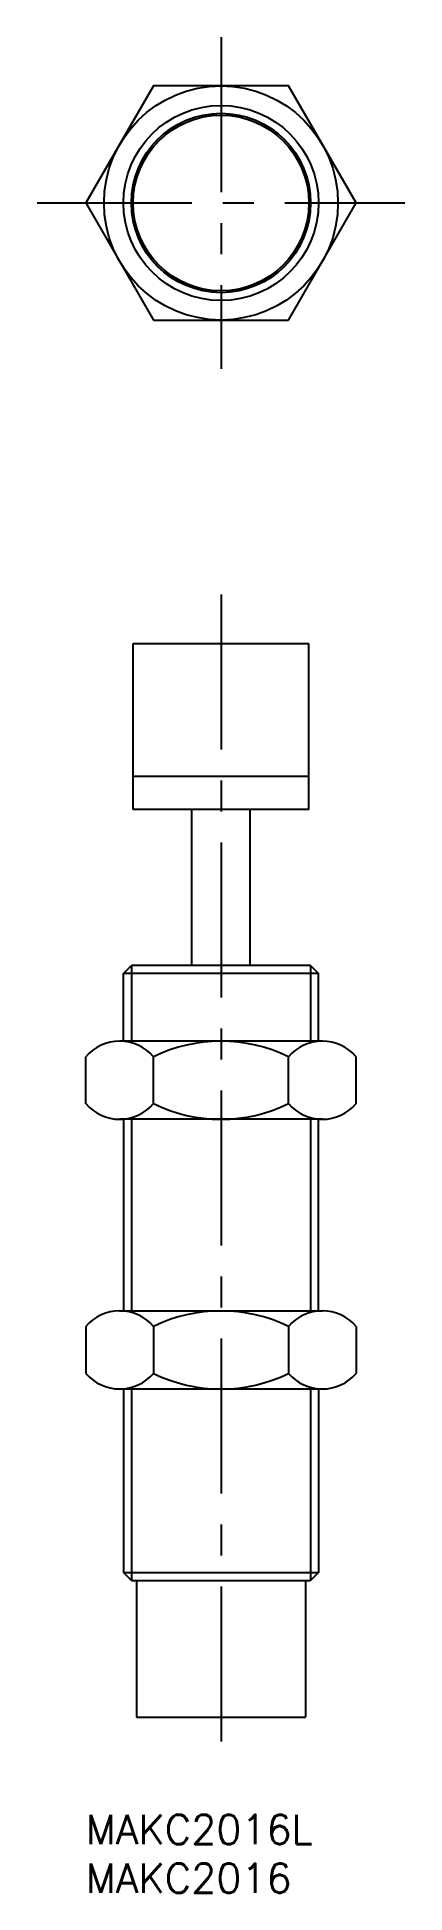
# Model space of a CAD drawing. Extents: x -5 to 33, y -8 to 182.
import ezdxf

# ---------------------------------------------------------------- set-up
doc = ezdxf.new("R2010")
doc.units = 0
doc.header["$LTSCALE"] = 0.5
doc.linetypes.add('CENTER', pattern=[50.8, 31.75, -6.35, 6.35, -6.35])
for name, color, linetype in [('MSM_CENTER', 1, 'CENTER'), ('MSM_CONTINUOUS', 7, 'CONTINUOUS'), ('MSM_NARROW', 5, 'CONTINUOUS'), ('MSM_PART_NUMBER', 7, 'CONTINUOUS')]:
    doc.layers.add(name, color=color, linetype=linetype)
doc.styles.get("Standard").update_dxf_attribs({"font": 'txt.shx', "height": 3, "bigfont": 'bigfont.shx'})

# ---------------------------------------------------------------- blocks, each defined once
blk = doc.blocks.new('*U2')
at = {"layer": 'MSM_PART_NUMBER'}
blk.add_text('MAKC2016L', height=3, dxfattribs=at).set_placement((0, -3))
blk = doc.blocks.new('*U3')
at = {"layer": 'MSM_PART_NUMBER'}
blk.add_text('MAKC2016', height=3, dxfattribs=at).set_placement((0, -8))

msp = doc.modelspace()

# ---------------------------------------------------------------- linework, layer by layer
at = {"layer": 'MSM_CENTER'}
for p, q in [((13.85, 182.11), (13.85, 148.12)), ((-5, 165.12), (32.7, 165.12)), ((13.85, 125), (13.85, 5))]:
    msp.add_line(p, q, dxfattribs=at)
at = {"layer": 'MSM_CONTINUOUS'}
for p, q in [((6.92, 177.11), (0, 165.12)), ((20.77, 177.11), (6.92, 177.11)), ((27.7, 165.12), (20.77, 177.11)), ((0, 165.12), (6.92, 153.12)), ((20.77, 153.12), (27.7, 165.12)), ((6.92, 153.12), (20.77, 153.12)), ((4.85, 103), (4.85, 120)), ((4.85, 120), (22.85, 120)), ((22.85, 103), (22.85, 120)), ((4.85, 106.4), (22.85, 106.4)), ((22.85, 103), (4.85, 103)), ((10.85, 87), (10.85, 103)), ((16.85, 87), (16.85, 103)), ((3.85, 86.19), (4.66, 87)), ((23.85, 86.19), (3.85, 86.19)), ((3.85, 79.25), (3.85, 86.19)), ((23.04, 87), (4.66, 87)), ((23.04, 87), (23.85, 86.19)), ((23.85, 79.25), (23.85, 86.19)), ((24.24, 79.25), (3.46, 79.25)), ((0, 72.85), (0, 77.65)), ((6.92, 72.85), (6.92, 77.65)), ((20.77, 72.85), (20.77, 77.65)), ((27.7, 72.85), (27.7, 77.65)), ((24.24, 71.25), (3.46, 71.25)), ((3.85, 71.25), (3.85, 51.62)), ((23.85, 51.62), (23.85, 71.25)), ((3.46, 51.62), (24.24, 51.62)), ((0, 50.02), (0, 45.22)), ((6.92, 50.02), (6.92, 45.22)), ((20.77, 50.02), (20.77, 45.22)), ((27.7, 50.02), (27.7, 45.22)), ((3.46, 43.62), (24.24, 43.62)), ((3.85, 43.62), (3.85, 24.81)), ((23.85, 43.62), (23.85, 24.81)), ((4.66, 24), (3.85, 24.81)), ((3.85, 24.81), (23.85, 24.81)), ((23.85, 24.81), (23.04, 24)), ((4.66, 24), (23.04, 24)), ((5.2, 24), (5.2, 10)), ((22.5, 24), (22.5, 10)), ((5.2, 10), (22.5, 10))]:
    msp.add_line(p, q, dxfattribs=at)
for radius in [11.99, 10, 9]:
    msp.add_circle((13.85, 165.12), radius, dxfattribs=at)
for centre, radius, start, end in [((3.46, 74.7), 4.55, 40.3973, 139.6027), ((13.85, 63.46), 15.79, 63.9806, 116.0194), ((24.24, 74.7), 4.55, 40.3973, 139.6027), ((3.46, 75.8), 4.55, 220.3973, 319.6027), ((13.85, 87.04), 15.79, 243.9806, 296.0194), ((24.24, 75.8), 4.55, 220.3973, 319.6027), ((3.46, 47.08), 4.55, 40.3973, 139.6027), ((13.85, 35.84), 15.79, 63.9806, 116.0194), ((24.24, 47.08), 4.55, 40.3973, 139.6027), ((3.46, 48.17), 4.55, 220.3973, 319.6027), ((13.85, 59.41), 15.79, 243.9806, 296.0194), ((24.24, 48.17), 4.55, 220.3973, 319.6027)]:
    msp.add_arc(centre, radius, start, end, dxfattribs=at)
at = {"layer": 'MSM_NARROW'}
for p, q in [((4.66, 87), (4.66, 79.25)), ((23.04, 87), (23.04, 79.25)), ((4.66, 71.25), (4.66, 51.62)), ((23.04, 71.25), (23.04, 51.62)), ((4.66, 43.62), (4.66, 24)), ((23.04, 43.62), (23.04, 24))]:
    msp.add_line(p, q, dxfattribs=at)
msp.add_circle((13.85, 165.12), 9.19, dxfattribs=at)

# ---------------------------------------------------------------- block references
at = {"layer": 'MSM_CONTINUOUS'}
for name in ['*U2', '*U3']:
    msp.add_blockref(name, (0, 0), dxfattribs=at)

doc.saveas('drawing.dxf')
